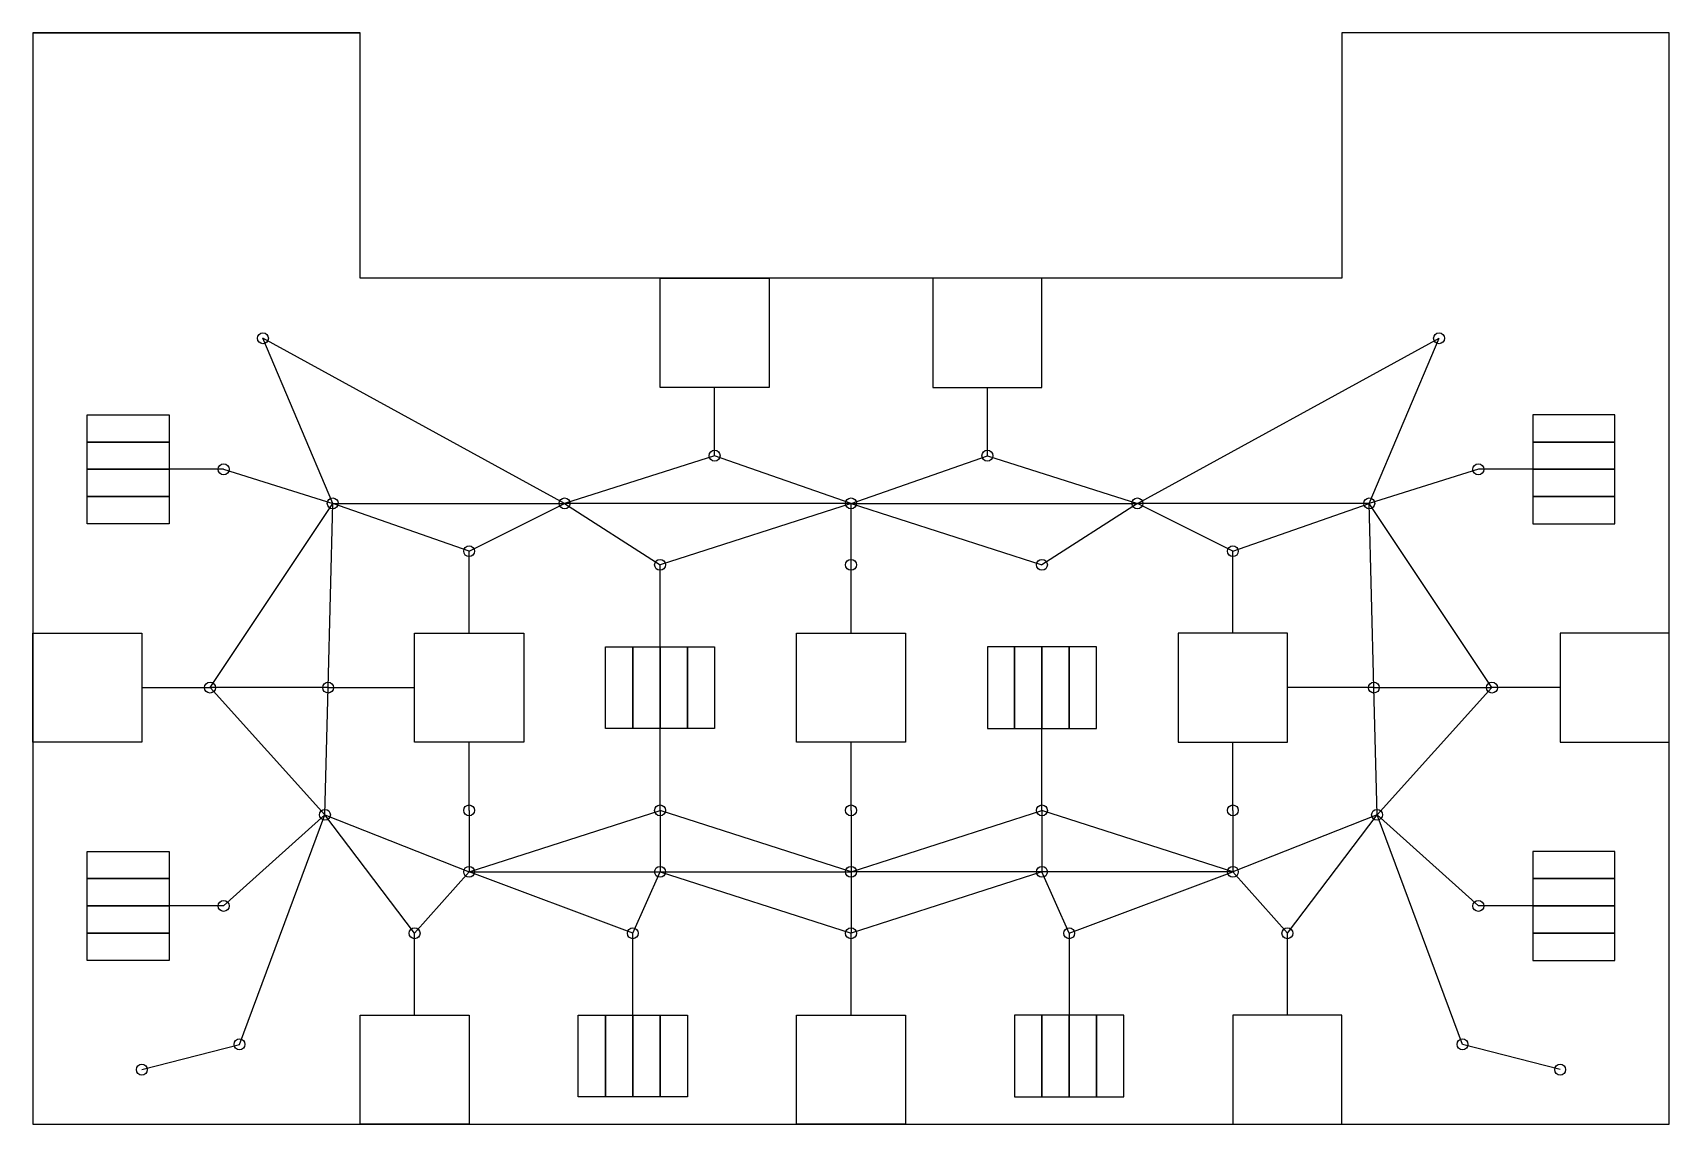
# Model space of a CAD drawing. Header units: millimetres. Extents: x -150 to 150, y -100 to 100.
import ezdxf

# ---------------------------------------------------------------- set-up
doc = ezdxf.new("R2010")
doc.units = ezdxf.units.MM
for name, color, linetype in [('boundary', 8, 'Continuous'), ('element_dest', 140, 'Continuous'), ('element_source', 5, 'Continuous'), ('path_edges', 3, 'Continuous'), ('path_waypoint', 6, 'Continuous')]:
    doc.layers.add(name, color=color, linetype=linetype)

msp = doc.modelspace()

# ---------------------------------------------------------------- linework, layer by layer
at = {"layer": 'boundary'}
msp.add_line((-150, 99.97), (-90, 99.97), dxfattribs=at)
for points in [[(-90, 99.97), (-150, 99.97), (-150, -100.03), (150, -100.03), (150, 99.97), (90, 99.97)], [(90, 99.97), (90, 54.97), (-90, 54.97), (-90, 99.97)]]:
    msp.add_lwpolyline(points, dxfattribs=at)
at = {"layer": 'element_dest'}
for p, q in [((-25, 22.47), (-25, 34.97)), ((25, 22.47), (25, 34.97)), ((-70, -10.03), (-70, 4.97)), ((0, -10.03), (0, 4.97)), ((70, -10.03), (70, 4.97)), ((-130, -20.03), (-117.5, -20.03)), ((-95.85, -20.03), (-80, -20.03)), ((95.85, -20.03), (80, -20.03)), ((130, -20.03), (117.5, -20.03)), ((-70, -42.53), (-70, -30.03)), ((0, -42.53), (0, -30.03)), ((70, -42.53), (70, -30.03)), ((-80, -80.03), (-80, -65.03)), ((0, -80.03), (0, -65.03)), ((80, -80.03), (80, -65.03))]:
    msp.add_line(p, q, dxfattribs=at)
for points in [[(-35, 54.97), (-15, 54.97), (-15, 34.97), (-35, 34.97)], [(35, 54.97), (15, 54.97), (15, 34.97), (35, 34.97)], [(-150, -10.03), (-130, -10.03), (-130, -30.03), (-150, -30.03)], [(-80, -10.03), (-60, -10.03), (-60, -30.03), (-80, -30.03)], [(-10, -10.03), (10, -10.03), (10, -30.03), (-10, -30.03)], [(80, -10.03), (60, -10.03), (60, -30.03), (80, -30.03)], [(150, -10.03), (130, -10.03), (130, -30.03), (150, -30.03)], [(-90, -80.03), (-70, -80.03), (-70, -100.03), (-90, -100.03)], [(-10, -80.03), (10, -80.03), (10, -100.03), (-10, -100.03)], [(90, -80.03), (70, -80.03), (70, -100.03), (90, -100.03)]]:
    msp.add_lwpolyline(points, close=True, dxfattribs=at)
at = {"layer": 'element_source'}
for p, q in [((-115, 19.97), (-125, 19.97)), ((125, 19.97), (115, 19.97)), ((-35, -12.53), (-35, 2.47)), ((-35, -42.53), (-35, -27.53)), ((35, -42.53), (35, -27.53)), ((-115, -60.03), (-125, -60.03)), ((125, -60.03), (115, -60.03)), ((-40, -80.03), (-40, -65.03)), ((40, -65.03), (40, -80.03))]:
    msp.add_line(p, q, dxfattribs=at)
for points in [[(-140, 29.97), (-125, 29.97), (-125, 24.97), (-140, 24.97)], [(140, 29.97), (125, 29.97), (125, 24.97), (140, 24.97)], [(-140, 24.97), (-125, 24.97), (-125, 19.97), (-140, 19.97)], [(140, 24.97), (125, 24.97), (125, 19.97), (140, 19.97)], [(-140, 19.97), (-125, 19.97), (-125, 14.97), (-140, 14.97)], [(140, 19.97), (125, 19.97), (125, 14.97), (140, 14.97)], [(-140, 14.97), (-125, 14.97), (-125, 9.97), (-140, 9.97)], [(140, 14.97), (125, 14.97), (125, 9.97), (140, 9.97)], [(-45, -27.53), (-45, -12.53), (-40, -12.53), (-40, -27.53)], [(-40, -27.53), (-40, -12.53), (-35, -12.53), (-35, -27.53)], [(-35, -27.53), (-35, -12.53), (-30, -12.53), (-30, -27.53)], [(-30, -27.53), (-30, -12.53), (-25, -12.53), (-25, -27.53)], [(30, -27.53), (30, -12.53), (25, -12.53), (25, -27.53)], [(35, -27.53), (35, -12.53), (30, -12.53), (30, -27.53)], [(40, -27.53), (40, -12.53), (35, -12.53), (35, -27.53)], [(45, -27.53), (45, -12.53), (40, -12.53), (40, -27.53)], [(-140, -50.03), (-125, -50.03), (-125, -55.03), (-140, -55.03)], [(140, -50.03), (125, -50.03), (125, -55.03), (140, -55.03)], [(-140, -55.03), (-125, -55.03), (-125, -60.03), (-140, -60.03)], [(140, -55.03), (125, -55.03), (125, -60.03), (140, -60.03)], [(-140, -60.03), (-125, -60.03), (-125, -65.03), (-140, -65.03)], [(140, -60.03), (125, -60.03), (125, -65.03), (140, -65.03)], [(-140, -65.03), (-125, -65.03), (-125, -70.03), (-140, -70.03)], [(140, -65.03), (125, -65.03), (125, -70.03), (140, -70.03)], [(-50, -95.03), (-50, -80.03), (-45, -80.03), (-45, -95.03)], [(-45, -95.03), (-45, -80.03), (-40, -80.03), (-40, -95.03)], [(-40, -95.03), (-40, -80.03), (-35, -80.03), (-35, -95.03)], [(-35, -95.03), (-35, -80.03), (-30, -80.03), (-30, -95.03)], [(35, -95.03), (35, -80.03), (30, -80.03), (30, -95.03)], [(40, -95.03), (40, -80.03), (35, -80.03), (35, -95.03)], [(45, -95.03), (45, -80.03), (40, -80.03), (40, -95.03)], [(50, -95.03), (50, -80.03), (45, -80.03), (45, -95.03)]]:
    msp.add_lwpolyline(points, close=True, dxfattribs=at)
at = {"layer": 'path_edges'}
for p, q in [((-95, 13.72), (-107.81, 43.99)), ((-52.5, 13.72), (-107.81, 43.99)), ((52.5, 13.72), (107.81, 43.99)), ((95, 13.72), (107.81, 43.99)), ((-25, 22.47), (-52.5, 13.72)), ((0, 13.72), (-25, 22.47)), ((0, 13.72), (25, 22.47)), ((25, 22.47), (52.5, 13.72)), ((-115, 19.97), (-95, 13.72)), ((115, 19.97), (95, 13.72)), ((-117.5, -20.03), (-95, 13.72)), ((-95.85, -20.03), (-95, 13.72)), ((-70, 4.97), (-95, 13.72)), ((-95, 13.72), (-52.5, 13.72)), ((-70, 4.97), (-52.5, 13.72)), ((-52.5, 13.72), (-35, 2.47)), ((0, 13.72), (-52.5, 13.72)), ((0, 13.72), (-35, 2.47)), ((0, 2.47), (0, 13.72)), ((0, 13.72), (35, 2.47)), ((0, 13.72), (52.5, 13.72)), ((52.5, 13.72), (35, 2.47)), ((70, 4.97), (52.5, 13.72)), ((95, 13.72), (52.5, 13.72)), ((70, 4.97), (95, 13.72)), ((117.5, -20.03), (95, 13.72)), ((95.85, -20.03), (95, 13.72)), ((-95.85, -20.03), (-117.5, -20.03)), ((-96.44, -43.33), (-117.5, -20.03)), ((-96.44, -43.33), (-95.85, -20.03)), ((96.44, -43.33), (95.85, -20.03)), ((95.85, -20.03), (117.5, -20.03)), ((96.44, -43.33), (117.5, -20.03)), ((-96.44, -43.33), (-115, -60.03)), ((-112.1, -85.39), (-96.44, -43.33)), ((-96.44, -43.33), (-70, -53.78)), ((-80, -65.03), (-96.44, -43.33)), ((-70, -42.53), (-70, -53.78)), ((-70, -53.78), (-35, -42.53)), ((0, -53.78), (-35, -42.53)), ((-35, -42.53), (-35, -53.78)), ((0, -42.53), (0, -53.78)), ((0, -53.78), (35, -42.53)), ((70, -53.78), (35, -42.53)), ((35, -42.53), (35, -53.78)), ((70, -42.53), (70, -53.78)), ((96.44, -43.33), (70, -53.78)), ((80, -65.03), (96.44, -43.33)), ((96.44, -43.33), (115, -60.03)), ((112.1, -85.39), (96.44, -43.33)), ((-70, -53.78), (-80, -65.03)), ((-40, -65.03), (-70, -53.78)), ((-70, -53.78), (-35, -53.78)), ((-40, -65.03), (-35, -53.78)), ((-35, -53.78), (0, -65.03)), ((-35, -53.78), (0, -53.78)), ((0, -53.78), (0, -65.03)), ((35, -53.78), (0, -65.03)), ((35, -53.78), (0, -53.78)), ((70, -53.78), (35, -53.78)), ((40, -65.03), (35, -53.78)), ((40, -65.03), (70, -53.78)), ((70, -53.78), (80, -65.03)), ((-130, -90.03), (-112.1, -85.39)), ((130, -90.03), (112.1, -85.39))]:
    msp.add_line(p, q, dxfattribs=at)
at = {"layer": 'path_waypoint'}
for centre in [(-107.81, 43.99), (107.81, 43.99), (-25, 22.47), (25, 22.47), (-115, 19.97), (115, 19.97), (-95, 13.72), (-52.5, 13.72), (0, 13.72), (52.5, 13.72), (95, 13.72), (-70, 4.97), (-35, 2.47), (0, 2.47), (35, 2.47), (70, 4.97), (-117.5, -20.03), (-95.85, -20.03), (95.85, -20.03), (117.5, -20.03), (-70, -42.53), (-35, -42.53), (0, -42.53), (35, -42.53), (70, -42.53), (-96.44, -43.33), (96.44, -43.33), (-70, -53.78), (-35, -53.78), (0, -53.78), (35, -53.78), (70, -53.78), (-115, -60.03), (115, -60.03), (-80, -65.03), (-40, -65.03), (0, -65.03), (40, -65.03), (80, -65.03), (-112.1, -85.39), (112.1, -85.39), (-130, -90.03), (130, -90.03)]:
    msp.add_circle(centre, 1, dxfattribs=at)

doc.saveas('drawing.dxf')
